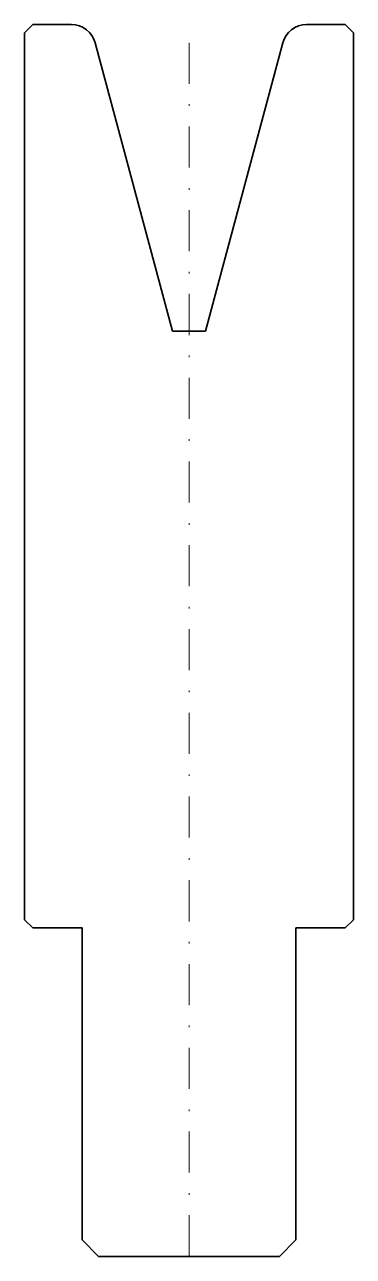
# Model space of a CAD drawing. Header units: millimetres. Extents: x -10 to 10, y -75 to 0.
import ezdxf

# ---------------------------------------------------------------- set-up
doc = ezdxf.new("R2010")
doc.units = ezdxf.units.MM
doc.header["$LTSCALE"] = 5
doc.linetypes.add('AUSGEZOGEN', pattern=[0])
doc.linetypes.add('DASHDOT', pattern=[1, 0.5, -0.25, 0, -0.25])
doc.layers.add('2', color=7, linetype='Continuous')

msp = doc.modelspace()

# ---------------------------------------------------------------- linework, layer by layer
at = {"layer": '2', "color": 7, "linetype": 'AUSGEZOGEN', "lineweight": 35}
for p, q in [((-10, -0.5), (-9.5, 0)), ((-9.5, 0), (-7.151, 0)), ((7.151, 0), (9.5, 0)), ((9.5, 0), (10, -0.5)), ((-10, -54.5), (-10, -0.5)), ((10, -0.5), (10, -54.5)), ((-5.702, -1.112), (-1, -18.66)), ((1, -18.66), (5.702, -1.112)), ((-1, -18.66), (1, -18.66)), ((-9.5, -55), (-10, -54.5)), ((10, -54.5), (9.5, -55)), ((-6.5, -55), (-9.5, -55)), ((-6.5, -74), (-6.5, -55)), ((6.5, -55), (6.5, -74)), ((9.5, -55), (6.5, -55)), ((-5.5, -75), (-6.5, -74)), ((6.5, -74), (5.5, -75)), ((5.5, -75), (-5.5, -75))]:
    msp.add_line(p, q, dxfattribs=at)
at = {"layer": '2', "color": 7, "linetype": 'DASHDOT', "lineweight": 18}
msp.add_line((0, -75), (0, 0), dxfattribs=at)
at = {"layer": '2', "color": 7, "linetype": 'AUSGEZOGEN', "lineweight": 35}
for centre, start, end in [((-7.151, -1.5), 15, 90), ((7.151, -1.5), 90, 165)]:
    msp.add_arc(centre, 1.5, start, end, dxfattribs=at)

doc.saveas('drawing.dxf')
